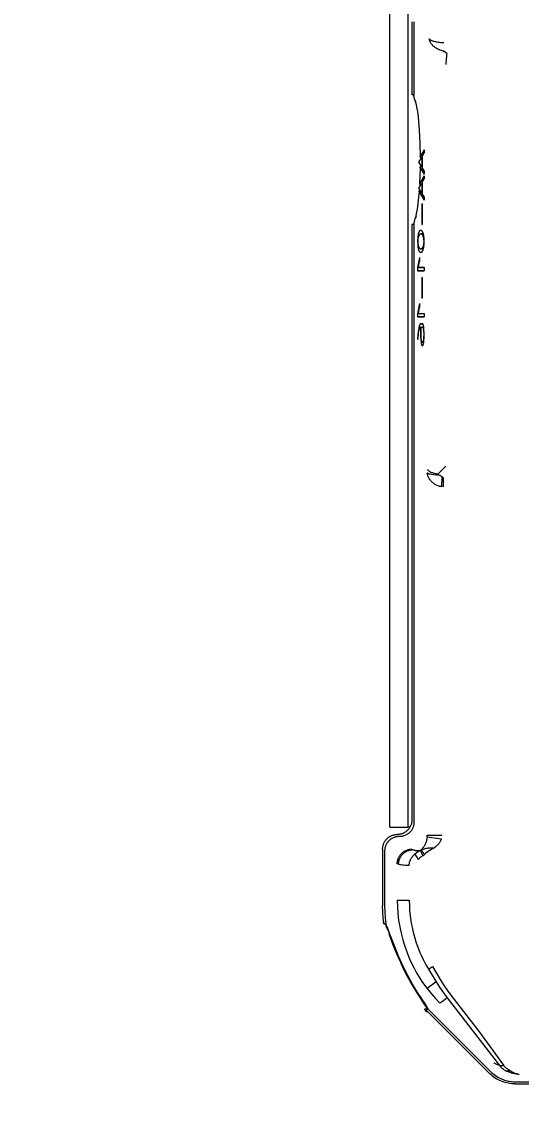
# Model space of a CAD drawing. Header units: millimetres. Extents: x -999 to 4635, y -962 to 3668.
# Drawn here: x 6.9 to 75, y -5.2 to 144.8 of the extents above; entities that cross this region are included whole.
import ezdxf

# ---------------------------------------------------------------- set-up
doc = ezdxf.new("R2010")
doc.units = ezdxf.units.MM
doc.layers.add('GORUNEN', color=7, linetype='Continuous', lineweight=9)
doc.layers.add('OLCU', color=4, linetype='Continuous', lineweight=9)
doc.styles.add('PI3D', font='arial.ttf')
doc.dimstyles.new('PF_MM', dxfattribs={"dimtxt": 40, "dimasz": 32, "dimexe": 24, "dimexo": 20, "dimgap": 14, "dimtad": 1, "dimdec": 1, "dimtxsty": 'PI3D', "dimcen": 2.5, "dimclrd": 4, "dimclre": 4, "dimclrt": 3, "dimazin": 3, "dimtfac": 1, "dimtmove": 0, "dimatfit": 3})

msp = doc.modelspace()

# ---------------------------------------------------------------- linework, layer by layer
at = {"layer": 'GORUNEN'}
for points in [[(57, 35), (57, 329.5)], [(59.5, 35), (59.5, 329.5)], [(60, 144.76), (60, 134.83)], [(60.28, 144.76), (60.28, 134.83)], [(64.29, 140.8), (64.13, 140.84), (63.97, 140.89), (63.81, 140.94), (63.67, 141), (63.55, 141.06), (63.43, 141.12), (63.32, 141.18), (63.22, 141.25), (63.11, 141.32), (63.02, 141.4), (62.93, 141.47), (62.86, 141.53), (62.8, 141.6), (62.74, 141.67), (62.68, 141.74), (62.62, 141.82), (62.58, 141.89), (62.53, 141.96), (62.5, 142.02), (62.47, 142.08), (62.44, 142.14), (62.42, 142.21), (62.4, 142.27), (62.38, 142.34), (62.37, 142.4), (62.36, 142.43), (62.36, 142.47)], [(62.36, 142.47), (62.36, 142.46), (62.37, 142.45), (62.38, 142.44), (62.38, 142.43), (62.39, 142.42), (62.4, 142.41), (62.41, 142.4), (62.42, 142.39), (62.43, 142.38), (62.44, 142.37), (62.46, 142.36), (62.48, 142.34), (62.5, 142.33), (62.53, 142.31), (62.55, 142.3), (62.59, 142.28), (62.63, 142.26), (62.68, 142.24), (62.73, 142.22), (62.81, 142.19), (62.9, 142.16), (63, 142.13), (63.1, 142.1), (63.22, 142.08), (63.37, 142.05), (63.55, 142.02), (63.74, 141.99), (63.93, 141.98), (64.12, 141.97), (64.23, 141.97), (64.34, 141.96)], [(64.29, 140.8), (64.27, 140.8), (64.26, 140.81), (64.25, 140.81), (64.25, 140.81), (64.25, 140.81)], [(64.25, 140.81), (64.25, 140.81), (64.26, 140.8), (64.27, 140.8), (64.28, 140.79), (64.29, 140.78), (64.3, 140.77), (64.31, 140.77), (64.31, 140.76), (64.32, 140.75), (64.32, 140.75), (64.33, 140.74), (64.33, 140.74), (64.33, 140.73), (64.33, 140.73), (64.33, 140.73), (64.34, 140.73), (64.34, 140.72), (64.34, 140.72), (64.34, 140.72), (64.34, 140.72), (64.34, 140.72), (64.34, 140.72), (64.34, 140.72), (64.34, 140.71), (64.34, 140.71)], [(64.34, 140.76), (64.29, 140.8)], [(64.29, 140.8), (64.29, 140.79), (64.29, 140.79), (64.29, 140.79), (64.29, 140.79), (64.29, 140.79), (64.29, 140.79), (64.29, 140.79), (64.29, 140.79), (64.29, 140.79), (64.3, 140.79), (64.3, 140.79), (64.3, 140.79), (64.3, 140.79), (64.3, 140.79), (64.3, 140.79), (64.3, 140.79), (64.3, 140.79), (64.3, 140.79), (64.3, 140.79), (64.3, 140.79), (64.3, 140.79), (64.3, 140.79), (64.3, 140.79), (64.3, 140.79), (64.3, 140.79), (64.3, 140.79), (64.3, 140.79), (64.3, 140.79), (64.3, 140.79), (64.3, 140.79), (64.3, 140.79), (64.3, 140.79), (64.3, 140.79), (64.3, 140.79), (64.3, 140.79), (64.3, 140.79), (64.3, 140.79), (64.3, 140.79), (64.3, 140.79), (64.3, 140.79), (64.3, 140.79), (64.3, 140.79), (64.3, 140.79), (64.3, 140.79), (64.3, 140.79), (64.3, 140.79), (64.3, 140.79), (64.3, 140.79), (64.3, 140.79), (64.3, 140.79), (64.3, 140.79), (64.3, 140.79), (64.3, 140.79), (64.3, 140.79), (64.3, 140.79), (64.3, 140.79), (64.3, 140.79), (64.3, 140.79), (64.3, 140.79), (64.3, 140.79), (64.3, 140.79), (64.3, 140.79), (64.3, 140.79), (64.3, 140.79), (64.3, 140.79), (64.3, 140.79), (64.3, 140.79), (64.3, 140.79), (64.3, 140.79), (64.3, 140.79), (64.3, 140.79), (64.3, 140.79), (64.3, 140.79), (64.3, 140.79), (64.3, 140.79), (64.3, 140.79), (64.3, 140.79), (64.3, 140.79), (64.3, 140.79), (64.3, 140.79), (64.3, 140.79), (64.3, 140.79), (64.3, 140.79), (64.3, 140.79), (64.3, 140.79), (64.3, 140.79), (64.3, 140.79), (64.3, 140.79), (64.3, 140.79), (64.3, 140.79), (64.3, 140.79), (64.3, 140.79), (64.3, 140.79), (64.3, 140.79), (64.3, 140.79), (64.3, 140.79), (64.29, 140.79), (64.29, 140.79), (64.29, 140.79), (64.29, 140.79), (64.29, 140.79), (64.29, 140.79), (64.29, 140.79), (64.29, 140.79), (64.29, 140.79), (64.29, 140.79), (64.29, 140.79), (64.29, 140.79), (64.29, 140.79), (64.29, 140.79), (64.29, 140.79), (64.29, 140.79), (64.29, 140.79), (64.29, 140.79), (64.29, 140.79), (64.29, 140.79), (64.29, 140.79), (64.29, 140.79), (64.29, 140.79), (64.29, 140.79), (64.29, 140.79), (64.29, 140.79), (64.29, 140.79), (64.29, 140.79), (64.29, 140.79), (64.29, 140.79), (64.29, 140.79), (64.29, 140.79), (64.29, 140.79), (64.29, 140.79), (64.29, 140.79), (64.29, 140.79), (64.29, 140.79), (64.29, 140.79), (64.29, 140.79), (64.29, 140.79), (64.29, 140.79), (64.29, 140.79), (64.29, 140.79), (64.29, 140.79), (64.29, 140.79), (64.29, 140.79), (64.29, 140.79), (64.29, 140.79), (64.29, 140.79), (64.29, 140.79), (64.29, 140.79), (64.29, 140.79), (64.29, 140.79), (64.29, 140.79), (64.29, 140.79), (64.29, 140.79), (64.29, 140.79), (64.29, 140.79), (64.3, 140.79), (64.3, 140.79), (64.3, 140.78), (64.31, 140.78), (64.31, 140.77), (64.32, 140.77), (64.32, 140.76), (64.32, 140.75), (64.33, 140.75), (64.33, 140.74), (64.33, 140.73), (64.34, 140.73), (64.34, 140.73), (64.34, 140.72), (64.34, 140.72), (64.34, 140.72), (64.34, 140.72), (64.34, 140.72), (64.34, 140.72), (64.34, 140.72), (64.34, 140.72), (64.34, 140.72), (64.34, 140.72), (64.34, 140.72), (64.34, 140.72), (64.34, 140.72), (64.34, 140.72), (64.34, 140.72), (64.34, 140.72), (64.34, 140.72), (64.34, 140.72), (64.34, 140.72), (64.34, 140.72), (64.34, 140.72), (64.34, 140.72), (64.34, 140.72), (64.34, 140.72), (64.34, 140.71), (64.34, 140.71), (64.34, 140.71), (64.34, 140.71), (64.34, 140.71), (64.34, 140.71), (64.34, 140.71), (64.34, 140.71), (64.34, 140.71), (64.34, 140.71), (64.34, 140.71), (64.34, 140.71), (64.34, 140.71), (64.34, 140.71), (64.34, 140.71), (64.34, 140.71), (64.34, 140.71), (64.34, 140.71), (64.34, 140.71), (64.34, 140.71), (64.34, 140.71), (64.34, 140.71), (64.34, 140.71), (64.34, 140.71), (64.34, 140.71), (64.34, 140.71), (64.34, 140.71), (64.34, 140.71), (64.34, 140.71), (64.34, 140.71), (64.34, 140.71), (64.34, 140.71), (64.34, 140.71), (64.34, 140.71), (64.34, 140.71), (64.34, 140.71), (64.34, 140.71), (64.34, 140.71), (64.34, 140.71), (64.34, 140.71), (64.34, 140.71), (64.34, 140.71), (64.34, 140.71), (64.34, 140.71), (64.34, 140.71), (64.34, 140.71), (64.34, 140.71), (64.34, 140.71), (64.34, 140.71), (64.34, 140.71), (64.34, 140.71), (64.34, 140.71), (64.34, 140.71), (64.34, 140.71), (64.34, 140.71), (64.34, 140.71), (64.34, 140.71), (64.34, 140.71), (64.34, 140.71), (64.34, 140.71), (64.34, 140.71), (64.34, 140.71), (64.34, 140.71), (64.34, 140.71), (64.34, 140.71), (64.34, 140.71), (64.34, 140.71), (64.34, 140.71), (64.34, 140.71), (64.34, 140.71), (64.34, 140.71), (64.34, 140.71), (64.34, 140.71), (64.34, 140.71)], [(64.77, 140.46), (64.56, 140.61), (64.34, 140.76)], [(64.34, 140.71), (64.34, 140.76)], [(64.77, 140.46), (64.73, 140.24), (64.7, 140.01), (64.67, 139.76), (64.65, 139.5), (64.64, 139.23), (64.63, 138.96)], [(60.28, 134.83), (60, 134.83)], [(60.28, 134.83), (60.28, 134.73)], [(60.28, 134.83), (60.28, 134.73)], [(60.28, 134.83), (60.28, 134.83)], [(60.39, 134.14), (60.36, 134.22), (60.34, 134.3), (60.32, 134.38), (60.3, 134.46), (60.29, 134.54), (60.28, 134.62), (60.28, 134.67), (60.28, 134.73)], [(60.56, 133.81), (60.52, 133.88), (60.48, 133.95), (60.44, 134.02), (60.41, 134.08), (60.39, 134.14)], [(60.39, 134.14), (60.42, 134.05), (60.46, 133.93), (60.5, 133.77), (60.56, 133.51), (60.64, 133.14), (60.74, 132.55), (60.84, 131.8), (61, 130.03), (61.09, 128.26), (61.13, 126.38)], [(60.95, 125.66), (61.33, 126.28)], [(61.13, 126.38), (61.13, 126.39), (61.13, 126.39), (61.13, 126.4), (61.13, 126.4), (61.13, 126.41), (61.13, 126.41), (61.13, 126.42), (61.14, 126.42), (61.14, 126.43), (61.14, 126.43), (61.14, 126.44), (61.15, 126.45)], [(61.29, 126.2), (61.26, 126.22), (61.24, 126.23), (61.22, 126.25), (61.2, 126.26), (61.19, 126.27), (61.18, 126.28), (61.17, 126.29), (61.17, 126.29), (61.16, 126.3), (61.15, 126.31), (61.15, 126.31), (61.15, 126.32), (61.14, 126.33), (61.14, 126.33), (61.14, 126.34), (61.13, 126.34), (61.13, 126.35), (61.13, 126.35), (61.13, 126.36), (61.13, 126.36), (61.13, 126.37), (61.13, 126.38), (61.13, 126.38), (61.13, 126.38)], [(61.66, 127.34), (61.15, 126.45)], [(61.4, 126.28), (61.33, 126.28)], [(61.33, 126.28), (61.33, 125.01)], [(61.4, 126.44), (61.66, 126.9)], [(61.4, 126.44), (61.4, 124.91)], [(61.66, 127.34), (61.66, 126.9)], [(61.33, 125.01), (60.95, 125.66)], [(61.12, 124.94), (61.04, 122.69)], [(61.12, 124.94), (61.12, 124.94), (61.12, 124.95), (61.12, 124.95), (61.12, 124.96), (61.12, 124.96), (61.12, 124.97), (61.13, 124.97), (61.13, 124.98), (61.13, 124.98), (61.13, 124.99), (61.14, 124.99), (61.14, 125), (61.14, 125), (61.14, 125), (61.15, 125.01), (61.15, 125.01), (61.16, 125.02), (61.16, 125.02), (61.16, 125.03), (61.17, 125.03), (61.18, 125.04), (61.19, 125.05), (61.19, 125.05), (61.2, 125.06), (61.21, 125.07), (61.23, 125.07), (61.24, 125.08), (61.26, 125.09), (61.28, 125.1)], [(61.14, 124.88), (61.14, 124.88), (61.13, 124.89), (61.13, 124.89), (61.13, 124.9), (61.13, 124.9), (61.12, 124.91), (61.12, 124.91), (61.12, 124.92), (61.12, 124.92), (61.12, 124.93), (61.12, 124.93), (61.12, 124.94), (61.12, 124.94)], [(61.14, 124.88), (61.66, 124.02)], [(61.4, 125.01), (61.33, 125.01)], [(61.66, 124.46), (61.4, 124.91)], [(61.66, 124.46), (61.66, 124.02)], [(61.66, 123.81), (61.07, 122.78)], [(61.4, 122.91), (61.66, 123.37)], [(61.66, 123.81), (61.66, 123.37)], [(60.97, 121.66), (60.81, 120.01), (60.7, 119.24), (60.6, 118.64), (60.51, 118.26), (60.44, 118.02), (60.41, 117.93), (60.39, 117.86)], [(60.95, 122.12), (61.33, 122.75)], [(61.33, 121.48), (60.95, 122.12)], [(60.97, 121.66), (60.97, 121.66), (60.98, 121.67), (60.98, 121.67), (60.98, 121.68), (60.98, 121.68), (60.98, 121.69), (60.98, 121.69), (60.98, 121.7), (60.99, 121.7), (60.99, 121.71), (60.99, 121.71), (60.99, 121.72), (61, 121.72), (61, 121.72), (61, 121.73), (61.01, 121.73), (61.01, 121.74), (61.02, 121.74), (61.02, 121.75), (61.03, 121.76), (61.04, 121.76), (61.05, 121.77), (61.05, 121.78), (61.06, 121.78), (61.08, 121.79), (61.09, 121.8), (61.11, 121.81), (61.12, 121.82), (61.13, 121.82)], [(60.99, 121.59), (60.99, 121.6), (60.99, 121.6), (60.98, 121.61), (60.98, 121.61), (60.98, 121.62), (60.98, 121.62), (60.98, 121.63), (60.98, 121.63), (60.98, 121.64), (60.97, 121.64), (60.97, 121.65), (60.97, 121.65), (60.97, 121.66), (60.97, 121.66)], [(60.99, 121.59), (61.66, 120.49)], [(61.07, 122.78), (61.06, 122.77), (61.06, 122.76), (61.05, 122.75), (61.05, 122.74), (61.05, 122.73), (61.05, 122.73), (61.04, 122.72), (61.04, 122.71), (61.04, 122.7), (61.04, 122.69)], [(61.04, 122.69), (61.04, 122.69), (61.04, 122.68), (61.04, 122.67), (61.04, 122.67), (61.04, 122.66), (61.05, 122.65), (61.05, 122.64), (61.05, 122.64), (61.05, 122.63), (61.05, 122.62), (61.06, 122.62), (61.06, 122.61), (61.06, 122.6), (61.07, 122.59), (61.07, 122.59), (61.08, 122.58), (61.08, 122.57), (61.09, 122.57), (61.09, 122.56), (61.1, 122.55), (61.11, 122.54), (61.12, 122.53), (61.13, 122.52), (61.14, 122.51), (61.15, 122.5), (61.16, 122.5), (61.17, 122.49)], [(61.4, 122.75), (61.33, 122.75)], [(61.33, 122.75), (61.33, 121.48)], [(61.4, 121.48), (61.33, 121.48)], [(61.4, 122.91), (61.4, 121.38)], [(61.33, 119.98), (61.33, 117.14)], [(61.33, 119.98), (61.39, 119.98)], [(61.39, 119.98), (61.33, 119.98)], [(61.39, 119.98), (61.39, 117.14)], [(61.66, 120.92), (61.4, 121.38)], [(61.66, 120.92), (61.66, 120.49)], [(60.28, 117.17), (60, 117.17)], [(60, 117.17), (60, 36)], [(60.39, 117.86), (60.36, 117.78), (60.34, 117.7), (60.32, 117.62), (60.3, 117.54), (60.29, 117.46), (60.28, 117.38), (60.28, 117.33), (60.28, 117.27)], [(60.28, 117.17), (60.28, 117.27)], [(60.28, 117.27), (60.28, 117.17)], [(60.28, 117.17), (60.28, 117.17)], [(60.28, 117.17), (60.28, 35.7)], [(60.56, 118.19), (60.52, 118.12), (60.48, 118.05), (60.44, 117.98), (60.41, 117.92), (60.39, 117.86)], [(61.33, 117.14), (61.39, 117.14)], [(61.39, 117.14), (61.33, 117.14)], [(61.22, 116.35), (61.21, 116.35), (61.2, 116.35), (61.19, 116.35), (61.18, 116.35), (61.17, 116.35), (61.17, 116.34), (61.16, 116.34), (61.15, 116.34), (61.14, 116.34), (61.13, 116.33), (61.12, 116.33), (61.11, 116.32), (61.1, 116.32), (61.09, 116.31), (61.08, 116.31), (61.08, 116.3), (61.07, 116.29), (61.06, 116.29), (61.05, 116.28), (61.04, 116.27), (61.03, 116.26), (61.02, 116.25), (61.01, 116.24), (61, 116.23), (60.99, 116.21), (60.99, 116.2), (60.98, 116.18), (60.97, 116.17), (60.96, 116.15), (60.95, 116.13), (60.93, 116.1), (60.92, 116.07), (60.91, 116.03), (60.9, 115.99), (60.88, 115.95), (60.87, 115.9), (60.86, 115.84), (60.84, 115.75), (60.83, 115.65), (60.81, 115.54), (60.8, 115.37), (60.79, 115.17), (60.78, 115.01), (60.78, 114.85)], [(60.84, 114.84), (60.85, 115.04), (60.86, 115.19), (60.87, 115.31), (60.89, 115.4), (60.91, 115.47), (60.92, 115.54), (60.94, 115.59), (60.95, 115.63), (60.97, 115.67), (60.99, 115.7), (61, 115.73)], [(61, 115.73), (61.02, 115.76), (61.03, 115.78), (61.05, 115.8), (61.06, 115.81), (61.07, 115.83), (61.08, 115.84), (61.09, 115.85), (61.1, 115.86), (61.11, 115.86), (61.12, 115.87), (61.13, 115.88), (61.14, 115.88), (61.15, 115.88), (61.15, 115.89), (61.16, 115.89), (61.17, 115.89), (61.18, 115.9), (61.18, 115.9), (61.19, 115.9), (61.2, 115.9), (61.21, 115.9), (61.21, 115.9), (61.22, 115.9), (61.22, 115.9)], [(61.49, 116.08), (61.47, 116.13), (61.44, 116.17), (61.43, 116.2), (61.41, 116.22), (61.39, 116.24), (61.38, 116.26), (61.37, 116.27), (61.36, 116.28), (61.35, 116.29), (61.34, 116.3), (61.33, 116.31), (61.32, 116.32), (61.31, 116.32), (61.3, 116.33), (61.29, 116.33), (61.28, 116.34), (61.28, 116.34), (61.27, 116.34), (61.26, 116.34), (61.25, 116.34), (61.25, 116.35), (61.24, 116.35), (61.23, 116.35), (61.23, 116.35), (61.22, 116.35)], [(61.22, 115.9), (61.23, 115.9), (61.23, 115.9), (61.24, 115.9), (61.25, 115.9), (61.25, 115.9), (61.26, 115.9), (61.27, 115.89), (61.28, 115.89), (61.28, 115.89), (61.29, 115.89), (61.3, 115.88), (61.3, 115.88), (61.31, 115.87), (61.32, 115.87), (61.32, 115.87), (61.33, 115.86), (61.34, 115.86), (61.34, 115.85), (61.35, 115.84), (61.36, 115.84), (61.37, 115.83), (61.37, 115.82), (61.38, 115.81), (61.39, 115.79), (61.4, 115.78), (61.41, 115.76), (61.43, 115.74), (61.44, 115.72)], [(61.55, 115.9), (61.22, 115.9)], [(61.44, 115.72), (61.46, 115.69), (61.47, 115.66), (61.49, 115.62), (61.5, 115.58), (61.52, 115.54), (61.53, 115.49), (61.54, 115.44), (61.55, 115.4), (61.57, 115.33), (61.58, 115.25), (61.59, 115.15), (61.59, 115.05), (61.6, 114.96), (61.6, 114.86)], [(61.65, 115.32), (61.63, 115.51), (61.61, 115.66), (61.59, 115.77), (61.56, 115.87), (61.54, 115.94), (61.52, 116), (61.51, 116.04), (61.49, 116.08)], [(60.78, 114.85), (60.79, 114.53), (60.8, 114.27), (60.82, 114.07), (60.85, 113.94), (60.87, 113.83), (60.89, 113.75), (60.91, 113.69), (60.92, 113.64), (60.94, 113.6), (60.96, 113.57), (60.97, 113.54), (60.98, 113.52), (61, 113.5), (61.01, 113.48), (61.02, 113.46), (61.03, 113.45), (61.04, 113.44), (61.05, 113.43), (61.07, 113.42), (61.08, 113.41), (61.08, 113.41), (61.09, 113.4), (61.1, 113.39), (61.11, 113.39), (61.12, 113.39), (61.13, 113.38), (61.14, 113.38), (61.15, 113.38), (61.16, 113.37), (61.16, 113.37), (61.17, 113.37), (61.18, 113.37), (61.19, 113.37), (61.2, 113.36), (61.21, 113.36), (61.21, 113.36), (61.22, 113.36)], [(61, 113.97), (60.98, 113.99), (60.97, 114.02), (60.96, 114.06), (60.94, 114.09), (60.93, 114.13), (60.92, 114.16), (60.91, 114.21), (60.9, 114.25), (60.89, 114.29), (60.88, 114.36), (60.86, 114.44), (60.86, 114.52), (60.85, 114.61), (60.85, 114.72), (60.84, 114.84)], [(61.22, 113.81), (61.21, 113.81), (61.2, 113.81), (61.19, 113.81), (61.18, 113.82), (61.17, 113.82), (61.17, 113.82), (61.16, 113.82), (61.15, 113.82), (61.14, 113.83), (61.13, 113.83), (61.13, 113.83), (61.12, 113.84), (61.11, 113.84), (61.1, 113.85), (61.1, 113.85), (61.09, 113.86), (61.08, 113.86), (61.08, 113.87), (61.07, 113.88), (61.06, 113.89), (61.05, 113.89), (61.05, 113.9), (61.04, 113.91), (61.03, 113.92), (61.02, 113.94), (61.01, 113.95), (61, 113.97)], [(61.44, 113.98), (61.43, 113.96), (61.41, 113.94), (61.4, 113.92), (61.39, 113.9), (61.37, 113.89), (61.36, 113.88), (61.35, 113.87), (61.34, 113.86), (61.33, 113.85), (61.33, 113.85), (61.32, 113.84), (61.31, 113.83), (61.3, 113.83), (61.29, 113.83), (61.28, 113.82), (61.28, 113.82), (61.27, 113.82), (61.26, 113.82), (61.25, 113.81), (61.25, 113.81), (61.24, 113.81), (61.23, 113.81), (61.23, 113.81), (61.22, 113.81)], [(61.58, 114.48), (61.56, 114.37), (61.55, 114.28), (61.53, 114.21), (61.51, 114.15), (61.5, 114.1), (61.48, 114.06), (61.46, 114.03), (61.45, 114), (61.44, 113.98)], [(61.49, 113.62), (61.51, 113.67), (61.53, 113.73), (61.55, 113.79), (61.57, 113.87), (61.59, 113.95), (61.61, 114.04), (61.62, 114.15), (61.64, 114.27), (61.65, 114.41), (61.66, 114.6), (61.66, 114.73), (61.67, 114.87)], [(61.6, 114.86), (61.6, 114.72), (61.59, 114.59), (61.58, 114.48)], [(61.67, 114.87), (61.66, 115.07), (61.66, 115.2), (61.65, 115.32)], [(61.04, 112.66), (60.78, 111.27)], [(61.04, 112.66), (61.04, 112.1)], [(61.56, 113.81), (61.22, 113.81)], [(61.22, 113.36), (61.23, 113.36), (61.24, 113.37), (61.25, 113.37), (61.25, 113.37), (61.26, 113.37), (61.27, 113.37), (61.28, 113.37), (61.28, 113.38), (61.29, 113.38), (61.3, 113.38), (61.31, 113.39), (61.31, 113.39), (61.32, 113.39), (61.33, 113.4), (61.34, 113.4), (61.34, 113.41), (61.35, 113.42), (61.36, 113.42), (61.37, 113.43), (61.37, 113.44), (61.38, 113.44), (61.39, 113.45), (61.4, 113.46), (61.4, 113.47), (61.42, 113.49), (61.43, 113.5), (61.44, 113.52), (61.45, 113.54), (61.46, 113.56), (61.47, 113.59), (61.49, 113.62)], [(60.78, 111.27), (60.78, 110.86)], [(61.66, 111.27), (60.78, 111.27)], [(60.9, 111.31), (61.04, 112.1)], [(60.9, 111.31), (61.66, 111.31)], [(61.66, 111.31), (61.66, 110.86)], [(60.78, 110.86), (61.66, 110.86)], [(61.66, 110.86), (60.78, 110.86)], [(61.33, 109.93), (61.33, 107.09)], [(61.33, 109.93), (61.39, 109.93)], [(61.39, 109.93), (61.33, 109.93)], [(61.39, 109.93), (61.39, 107.09)], [(61.33, 107.09), (61.39, 107.09)], [(61.39, 107.09), (61.33, 107.09)], [(61.04, 106.38), (60.78, 104.99)], [(60.78, 104.99), (60.78, 104.58)], [(61.66, 104.99), (60.78, 104.99)], [(60.9, 105.03), (61.04, 105.82)], [(60.9, 105.03), (61.66, 105.03)], [(61.04, 106.38), (61.04, 105.82)], [(61.66, 105.03), (61.66, 104.58)], [(60.78, 104.58), (61.66, 104.58)], [(61.66, 104.58), (60.78, 104.58)], [(61.12, 103.57), (61.11, 103.57), (61.11, 103.56), (61.1, 103.55), (61.09, 103.55), (61.09, 103.54), (61.08, 103.53), (61.08, 103.53), (61.07, 103.52), (61.07, 103.51), (61.06, 103.49), (61.05, 103.48), (61.04, 103.46), (61.03, 103.44), (61.02, 103.42), (61.01, 103.38), (61, 103.35), (60.98, 103.29), (60.97, 103.23), (60.95, 103.13), (60.92, 103.02), (60.89, 102.84), (60.85, 102.52), (60.81, 102.17)], [(61.24, 103.61), (61.21, 103.6), (61.2, 103.6), (61.19, 103.6), (61.18, 103.6), (61.17, 103.6), (61.16, 103.6), (61.16, 103.6), (61.15, 103.59), (61.15, 103.59), (61.14, 103.59), (61.14, 103.59), (61.13, 103.58), (61.13, 103.58), (61.12, 103.58), (61.12, 103.57), (61.12, 103.57)], [(61.24, 103.61), (61.45, 103.61)], [(61.45, 103.61), (61.24, 103.61)], [(61.62, 103.05), (61.6, 103.23), (61.58, 103.35), (61.56, 103.41), (61.55, 103.46), (61.54, 103.49), (61.53, 103.52), (61.52, 103.53), (61.52, 103.55), (61.51, 103.56), (61.51, 103.57), (61.5, 103.57), (61.5, 103.58), (61.49, 103.58), (61.49, 103.58), (61.49, 103.59), (61.48, 103.59), (61.48, 103.59), (61.48, 103.6), (61.48, 103.6), (61.47, 103.6), (61.47, 103.6), (61.47, 103.6), (61.47, 103.6), (61.46, 103.6), (61.46, 103.6), (61.46, 103.6), (61.46, 103.6), (61.46, 103.61), (61.45, 103.61), (61.45, 103.61), (61.45, 103.61), (61.45, 103.61), (61.45, 103.61)], [(61.45, 103.61), (61.45, 103.61)], [(60.81, 102.14), (60.79, 101.95), (60.78, 101.74), (60.78, 101.52)], [(60.81, 102.17), (60.81, 102.14)], [(60.85, 101.52), (60.86, 101.78), (60.87, 101.92), (60.88, 102.06)], [(60.88, 102.06), (60.91, 102.32), (60.95, 102.57)], [(60.95, 102.57), (60.98, 102.76), (60.99, 102.82), (61.01, 102.9), (61.03, 102.96), (61.04, 103), (61.06, 103.03), (61.07, 103.06), (61.08, 103.08), (61.09, 103.09), (61.09, 103.1), (61.1, 103.11), (61.1, 103.12), (61.11, 103.12), (61.11, 103.13), (61.12, 103.13), (61.12, 103.14), (61.13, 103.14), (61.13, 103.14), (61.14, 103.15), (61.14, 103.15), (61.14, 103.15), (61.15, 103.15), (61.15, 103.15), (61.15, 103.15), (61.16, 103.16), (61.16, 103.16), (61.16, 103.16), (61.17, 103.16), (61.17, 103.16), (61.17, 103.16), (61.18, 103.16)], [(61.18, 103.16), (61.18, 102.43)], [(61.25, 103.16), (61.18, 103.16)], [(61.18, 102.43), (61.19, 101.82), (61.21, 101.45), (61.22, 101.28), (61.24, 101.13)], [(61.25, 102.61), (61.25, 103.16)], [(61.25, 103.16), (61.42, 103.16)], [(61.29, 101.43), (61.28, 101.53), (61.26, 101.73), (61.25, 101.99), (61.25, 102.61)], [(61.6, 102.09), (61.59, 101.78), (61.58, 101.56), (61.57, 101.43), (61.56, 101.34), (61.55, 101.3), (61.54, 101.25), (61.53, 101.22), (61.52, 101.19), (61.51, 101.17), (61.5, 101.16), (61.5, 101.15), (61.49, 101.14), (61.48, 101.13), (61.48, 101.12), (61.48, 101.12), (61.47, 101.11), (61.47, 101.11), (61.46, 101.1), (61.46, 101.1), (61.46, 101.1), (61.45, 101.09), (61.45, 101.09), (61.45, 101.09), (61.44, 101.09), (61.44, 101.09), (61.44, 101.09), (61.44, 101.09), (61.43, 101.08), (61.43, 101.08), (61.43, 101.08), (61.42, 101.08), (61.42, 101.08), (61.42, 101.08), (61.42, 101.08), (61.41, 101.08)], [(61.42, 103.16), (61.45, 103.16)], [(61.61, 103.16), (61.45, 103.16)], [(61.45, 103.16), (61.45, 103.16), (61.45, 103.16), (61.46, 103.16), (61.46, 103.16), (61.46, 103.16), (61.46, 103.16), (61.46, 103.16), (61.46, 103.16), (61.46, 103.16), (61.46, 103.16), (61.47, 103.15), (61.47, 103.15), (61.47, 103.15), (61.47, 103.15), (61.47, 103.15), (61.47, 103.15), (61.47, 103.15), (61.48, 103.15), (61.48, 103.15), (61.48, 103.15), (61.48, 103.14), (61.48, 103.14), (61.48, 103.14), (61.49, 103.14), (61.49, 103.14), (61.49, 103.13), (61.49, 103.13), (61.49, 103.13), (61.5, 103.12), (61.5, 103.12), (61.5, 103.11), (61.51, 103.1), (61.51, 103.09), (61.51, 103.08), (61.52, 103.07), (61.52, 103.05), (61.53, 103.03), (61.54, 103), (61.54, 102.96), (61.55, 102.92), (61.56, 102.87)], [(61.61, 103.16), (61.45, 103.16)], [(61.61, 103.16), (61.45, 103.16)], [(61.56, 102.87), (61.58, 102.72), (61.59, 102.55), (61.6, 102.34), (61.6, 102.09)], [(61.66, 102.1), (61.66, 102.44), (61.64, 102.76), (61.62, 103.05)], [(61.65, 101.62), (61.66, 102.1)], [(60.78, 101.52), (60.85, 101.52)], [(60.85, 101.52), (60.78, 101.52)], [(61.24, 101.13), (61.26, 100.97), (61.28, 100.88), (61.29, 100.81), (61.31, 100.77), (61.32, 100.74), (61.32, 100.72), (61.33, 100.71), (61.34, 100.69), (61.34, 100.68), (61.35, 100.68), (61.35, 100.67), (61.36, 100.66), (61.36, 100.66), (61.37, 100.66), (61.37, 100.65), (61.37, 100.65), (61.37, 100.65), (61.38, 100.65), (61.38, 100.64), (61.38, 100.64), (61.39, 100.64), (61.39, 100.64), (61.39, 100.64), (61.39, 100.64), (61.39, 100.64), (61.4, 100.64), (61.4, 100.64), (61.4, 100.64), (61.4, 100.64), (61.41, 100.63), (61.41, 100.63), (61.41, 100.63)], [(61.41, 101.08), (61.41, 101.08), (61.41, 101.08), (61.41, 101.08), (61.41, 101.08), (61.41, 101.08), (61.4, 101.08), (61.4, 101.08), (61.4, 101.08), (61.4, 101.09), (61.4, 101.09), (61.4, 101.09), (61.4, 101.09), (61.39, 101.09), (61.39, 101.09), (61.39, 101.09), (61.39, 101.09), (61.39, 101.09), (61.39, 101.09), (61.38, 101.1), (61.38, 101.1), (61.38, 101.1), (61.38, 101.1), (61.38, 101.1), (61.37, 101.11), (61.37, 101.11), (61.37, 101.11), (61.37, 101.12), (61.36, 101.12), (61.36, 101.13), (61.36, 101.13), (61.35, 101.14), (61.35, 101.15), (61.35, 101.16), (61.34, 101.18), (61.33, 101.2), (61.33, 101.22), (61.32, 101.26), (61.31, 101.3), (61.3, 101.36), (61.29, 101.43)], [(61.41, 100.63), (61.41, 100.64), (61.42, 100.64), (61.42, 100.64), (61.43, 100.64), (61.43, 100.64), (61.43, 100.64), (61.44, 100.64), (61.44, 100.64), (61.44, 100.64), (61.45, 100.64), (61.45, 100.65), (61.45, 100.65), (61.46, 100.65), (61.46, 100.65), (61.46, 100.65), (61.47, 100.66), (61.47, 100.66), (61.47, 100.66), (61.48, 100.67), (61.48, 100.67), (61.48, 100.67), (61.49, 100.68), (61.49, 100.68), (61.49, 100.69), (61.5, 100.69), (61.5, 100.7), (61.51, 100.71), (61.51, 100.72), (61.52, 100.73), (61.53, 100.75), (61.53, 100.77), (61.54, 100.78), (61.55, 100.81), (61.56, 100.85), (61.57, 100.88), (61.58, 100.92), (61.59, 100.99), (61.6, 101.06), (61.62, 101.18), (61.63, 101.33), (61.64, 101.47), (61.65, 101.62)], [(61.61, 101.08), (61.41, 101.08)], [(64.63, 84.22), (63.55, 83.14)], [(64.06, 81.4), (63.96, 81.42), (63.85, 81.44), (63.75, 81.46), (63.65, 81.49), (63.56, 81.53), (63.46, 81.57), (63.36, 81.61), (63.27, 81.66), (63.18, 81.71), (63.09, 81.76), (63.01, 81.82), (62.93, 81.88), (62.85, 81.94), (62.77, 82.01), (62.7, 82.08), (62.63, 82.15), (62.57, 82.22), (62.51, 82.3), (62.45, 82.37), (62.39, 82.45), (62.34, 82.53), (62.3, 82.61), (62.25, 82.7), (62.22, 82.78), (62.18, 82.87), (62.15, 82.95), (62.13, 83.04), (62.1, 83.13), (62.09, 83.2), (62.08, 83.27)], [(63.78, 82.94), (63.36, 82.98), (62.98, 83.02), (62.68, 83.07), (62.49, 83.11), (62.37, 83.14), (62.31, 83.16), (62.25, 83.18), (62.2, 83.2), (62.17, 83.21), (62.14, 83.23), (62.12, 83.24), (62.11, 83.25), (62.09, 83.26), (62.09, 83.26), (62.08, 83.27)], [(63.55, 83.14), (63.38, 83.16), (63.22, 83.18), (63.07, 83.21), (62.94, 83.24), (62.83, 83.28), (62.73, 83.31), (62.64, 83.35), (62.57, 83.38), (62.51, 83.41), (62.45, 83.45), (62.41, 83.48), (62.36, 83.51), (62.33, 83.53), (62.3, 83.56), (62.27, 83.58), (62.25, 83.6), (62.23, 83.62), (62.22, 83.64), (62.2, 83.66), (62.19, 83.68), (62.18, 83.7), (62.17, 83.72), (62.16, 83.73), (62.16, 83.74)], [(63.78, 82.94), (63.72, 82.99), (63.66, 83.03), (63.61, 83.08), (63.58, 83.11), (63.55, 83.14)], [(64.14, 82.71), (64.09, 82.74), (63.94, 82.84), (63.78, 82.94)], [(64.06, 81.4), (64.14, 82.71)], [(64.26, 82.65), (64.14, 82.71)], [(64.26, 82.65), (64.26, 81.4)], [(60, 36), (60, 35.9), (59.99, 35.81), (59.98, 35.71), (59.96, 35.62), (59.94, 35.53), (59.92, 35.44), (59.89, 35.34), (59.86, 35.25), (59.82, 35.17), (59.78, 35.08), (59.73, 35), (59.68, 34.92), (59.63, 34.84), (59.57, 34.76), (59.51, 34.69), (59.44, 34.62), (59.38, 34.55), (59.31, 34.49), (59.23, 34.43), (59.16, 34.37), (59.08, 34.31), (59, 34.27), (58.91, 34.22), (58.83, 34.18), (58.74, 34.14), (58.65, 34.11), (58.56, 34.08), (58.47, 34.05), (58.37, 34.03), (58.28, 34.02), (58.18, 34.01), (58.09, 34), (58, 34)], [(57, 35), (59.5, 35)], [(60.28, 35.7), (60.28, 35.6), (60.27, 35.51), (60.26, 35.42), (60.25, 35.32), (60.23, 35.23), (60.2, 35.14), (60.17, 35.05), (60.14, 34.96), (60.1, 34.87), (60.06, 34.79), (60.02, 34.71), (59.97, 34.63), (59.92, 34.55), (59.86, 34.47), (59.8, 34.4), (59.73, 34.33), (59.67, 34.26), (59.6, 34.2), (59.52, 34.14), (59.45, 34.08), (59.37, 34.03), (59.29, 33.98), (59.21, 33.94), (59.12, 33.89), (59.03, 33.86), (58.94, 33.83), (58.85, 33.8), (58.76, 33.77), (58.67, 33.75), (58.58, 33.74), (58.48, 33.73), (58.39, 33.72), (58.3, 33.72)], [(59.73, 35), (59.5, 35)], [(56, 32), (56, 32.1), (56.01, 32.19), (56.02, 32.29), (56.04, 32.38), (56.06, 32.47), (56.08, 32.56), (56.11, 32.66), (56.14, 32.75), (56.18, 32.83), (56.22, 32.92), (56.27, 33), (56.32, 33.08), (56.37, 33.16), (56.43, 33.24), (56.49, 33.31), (56.56, 33.38), (56.62, 33.45), (56.69, 33.51), (56.77, 33.57), (56.84, 33.63), (56.92, 33.69), (57, 33.73), (57.09, 33.78), (57.17, 33.82), (57.26, 33.86), (57.35, 33.89), (57.44, 33.92), (57.53, 33.95), (57.63, 33.97), (57.72, 33.98), (57.82, 33.99), (57.91, 34), (58, 34)], [(58.26, 33.72), (58.17, 33.72), (58.07, 33.71), (57.98, 33.7), (57.89, 33.68), (57.79, 33.66), (57.7, 33.64), (57.61, 33.61), (57.52, 33.58), (57.44, 33.54), (57.35, 33.5), (57.27, 33.45), (57.19, 33.41), (57.11, 33.35), (57.03, 33.3), (56.96, 33.24), (56.89, 33.17), (56.82, 33.11), (56.76, 33.04), (56.7, 32.96), (56.64, 32.89), (56.59, 32.81), (56.54, 32.73), (56.5, 32.64), (56.46, 32.56), (56.42, 32.47), (56.39, 32.38), (56.36, 32.29), (56.33, 32.2), (56.32, 32.11), (56.3, 32.01), (56.29, 31.92), (56.28, 31.83), (56.28, 31.74)], [(58.3, 33.72), (58.26, 33.72)], [(62.07, 33.66), (62.05, 33.52), (62.03, 33.39), (62, 33.26), (61.97, 33.14), (61.93, 33.01), (61.89, 32.9), (61.84, 32.79), (61.8, 32.68), (61.75, 32.58), (61.7, 32.48), (61.65, 32.39), (61.6, 32.31), (61.55, 32.24), (61.51, 32.18), (61.46, 32.12), (61.41, 32.06), (61.36, 32), (61.32, 31.95), (61.28, 31.91), (61.24, 31.87)], [(62.07, 33.66), (62.07, 33.74), (62.08, 33.82), (62.08, 33.9)], [(62.07, 33.66), (64.03, 33.42)], [(62.08, 33.9), (64.06, 33.9)], [(62.96, 32.16), (63.07, 32.24), (63.18, 32.31), (63.29, 32.4), (63.4, 32.48), (63.49, 32.57), (63.57, 32.65), (63.65, 32.73), (63.72, 32.81), (63.77, 32.89), (63.82, 32.96), (63.86, 33.02), (63.9, 33.09), (63.93, 33.16), (63.96, 33.22), (63.99, 33.28), (64.01, 33.34), (64.02, 33.38), (64.03, 33.42)], [(56, 32), (56, 24.28)], [(56.28, 31.74), (56.28, 24.32)], [(58, 30.02), (58, 30.12), (58.01, 30.21), (58.02, 30.31), (58.04, 30.41), (58.06, 30.5), (58.09, 30.58), (58.11, 30.66), (58.14, 30.74), (58.18, 30.82), (58.21, 30.89), (58.25, 30.97), (58.3, 31.05), (58.35, 31.12), (58.4, 31.19), (58.45, 31.26), (58.51, 31.33), (58.57, 31.4), (58.64, 31.46), (58.7, 31.52), (58.77, 31.57), (58.84, 31.63), (58.92, 31.68), (58.99, 31.72), (59.07, 31.77), (59.15, 31.81), (59.22, 31.84), (59.3, 31.87), (59.38, 31.9), (59.46, 31.93), (59.54, 31.95), (59.62, 31.97), (59.7, 31.98), (59.78, 31.99), (59.86, 32), (59.92, 32), (59.98, 32)], [(58.17, 29.96), (58.18, 30.05), (58.19, 30.15), (58.2, 30.24), (58.22, 30.34), (58.25, 30.44), (58.28, 30.53), (58.31, 30.63), (58.35, 30.73), (58.4, 30.82), (58.44, 30.91), (58.49, 30.98), (58.53, 31.06), (58.58, 31.13), (58.64, 31.2), (58.69, 31.26), (58.75, 31.33), (58.81, 31.39), (58.88, 31.45), (58.94, 31.5), (59.01, 31.56), (59.08, 31.61), (59.15, 31.65), (59.23, 31.69), (59.3, 31.73), (59.38, 31.77), (59.45, 31.8), (59.53, 31.83), (59.6, 31.86), (59.68, 31.88), (59.76, 31.9), (59.83, 31.91), (59.91, 31.92), (59.98, 31.93), (60.03, 31.94), (60.08, 31.94)], [(61.11, 31.8), (61.04, 31.79), (60.97, 31.78), (60.91, 31.77), (60.85, 31.77), (60.79, 31.76), (60.74, 31.76), (60.69, 31.77), (60.63, 31.77), (60.59, 31.78), (60.54, 31.78), (60.49, 31.79), (60.45, 31.8), (60.41, 31.81), (60.37, 31.82), (60.33, 31.83), (60.27, 31.85), (60.23, 31.87), (60.18, 31.88), (60.14, 31.9), (60.11, 31.92), (60.08, 31.94)], [(61.11, 31.8), (60.9, 31.69), (60.79, 31.62), (60.64, 31.52), (60.52, 31.43), (60.4, 31.33)], [(61.11, 31.8), (61.15, 31.82), (61.2, 31.85), (61.24, 31.87)], [(61.11, 31.8), (61.11, 31.8), (61.11, 31.8), (61.12, 31.79), (61.12, 31.78), (61.13, 31.78), (61.14, 31.76), (61.15, 31.74), (61.17, 31.71), (61.2, 31.66), (61.25, 31.56), (61.36, 31.35), (61.47, 31.09)], [(62.96, 32.16), (62.66, 32.16), (62.41, 32.14), (62.19, 32.12), (62.06, 32.1), (61.91, 32.07), (61.78, 32.04), (61.65, 32.01), (61.53, 31.97), (61.42, 31.94), (61.33, 31.9), (61.24, 31.87)], [(61.24, 31.87), (61.24, 31.86), (61.25, 31.86), (61.25, 31.86), (61.26, 31.86), (61.26, 31.85), (61.27, 31.85), (61.27, 31.84), (61.28, 31.83), (61.3, 31.82), (61.31, 31.8), (61.33, 31.78), (61.35, 31.75), (61.38, 31.71), (61.43, 31.64), (61.5, 31.55), (61.58, 31.4), (61.67, 31.25)], [(62.96, 32.16), (62.44, 31.83), (62.08, 31.58), (61.86, 31.41), (61.67, 31.25)], [(62.96, 32.16), (62.96, 32.16), (62.96, 32.16), (62.96, 32.16), (62.96, 32.16), (62.96, 32.16), (62.96, 32.16), (62.96, 32.16), (62.96, 32.16), (62.96, 32.16), (62.96, 32.16), (62.96, 32.16), (62.96, 32.16), (62.96, 32.16), (62.96, 32.16), (62.96, 32.16), (62.96, 32.16), (62.96, 32.16)], [(58.17, 29.96), (58.11, 29.98), (58.07, 29.99), (58.04, 30), (58.02, 30.01), (58.01, 30.02), (58, 30.02)], [(59.64, 29.83), (59.64, 29.9), (59.64, 29.97), (59.65, 30.04), (59.66, 30.11), (59.68, 30.19), (59.69, 30.26), (59.71, 30.33), (59.74, 30.4), (59.76, 30.47), (59.79, 30.54), (59.82, 30.61), (59.86, 30.68), (59.89, 30.74), (59.93, 30.8), (59.97, 30.87), (60.01, 30.93), (60.06, 30.98), (60.1, 31.04), (60.15, 31.09), (60.2, 31.15), (60.25, 31.2), (60.31, 31.26), (60.35, 31.3), (60.4, 31.33)], [(60.4, 31.33), (60.83, 30.59)], [(61.47, 31.09), (61.19, 30.89), (61.04, 30.78), (60.94, 30.69), (60.89, 30.64), (60.83, 30.59)], [(61.47, 31.09), (61.54, 31.14), (61.61, 31.19), (61.67, 31.25)], [(58.17, 29.96), (58.26, 29.94), (58.37, 29.91), (58.5, 29.89), (58.65, 29.87), (58.86, 29.85), (59.14, 29.83), (59.38, 29.83), (59.64, 29.83)], [(56.15, 21.82), (56.07, 22.64), (56.02, 23.46), (56, 24.28)], [(56.28, 24.32), (56.3, 23.48), (56.35, 22.65), (56.44, 21.82)], [(58, 25.03), (58.02, 24.13), (58.08, 23.23), (58.19, 22.32), (58.33, 21.42), (58.52, 20.53), (58.75, 19.64), (59.02, 18.76), (59.33, 17.89), (59.69, 17.04), (59.99, 16.38), (60.31, 15.76), (60.64, 15.15), (61, 14.56), (61.37, 13.98), (61.72, 13.48), (62.08, 12.99)], [(58, 25.03), (59.64, 25.03)], [(59.64, 25.03), (59.66, 24.21), (59.69, 23.71), (59.73, 23.21), (59.8, 22.6), (59.91, 21.92), (60.01, 21.38), (60.12, 20.87), (60.25, 20.37), (60.39, 19.87), (60.54, 19.38), (60.71, 18.89), (60.89, 18.4), (61.09, 17.92), (61.3, 17.44), (61.53, 16.97), (61.76, 16.51), (62, 16.08), (62.24, 15.66)], [(56.11, 22.15), (56.15, 21.82)], [(56.15, 21.82), (56.11, 22.15)], [(56.15, 21.82), (56.44, 21.82)], [(56.44, 21.82), (56.46, 21.78)], [(58.81, 16), (58.17, 17.43), (57.61, 18.81), (57.01, 20.42), (56.66, 21.34), (56.55, 21.6), (56.49, 21.71), (56.44, 21.82)], [(56.51, 21.46), (56.51, 21.67)], [(56.74, 20.9), (56.51, 21.46)], [(56.51, 21.46), (56.74, 20.9)], [(56.74, 20.9), (57.56, 18.68), (58.12, 17.29), (58.71, 16)], [(58.04, 17.49), (57.41, 19.07), (56.91, 20.44)], [(58.71, 16), (58.53, 16.38)], [(58.71, 16), (59.34, 14.75), (59.99, 13.59), (60.65, 12.51)], [(62.04, 10.34), (61.92, 10.54), (61.78, 10.77), (60.57, 12.65), (59.75, 14.01), (59.23, 14.97), (58.71, 16)], [(62.14, 10.34), (62.03, 10.54), (61.83, 10.85), (60.78, 12.47), (60.09, 13.6), (59.43, 14.77), (58.81, 16)], [(62.24, 15.66), (62.81, 16)], [(62.24, 15.66), (63.29, 13.92)], [(62.81, 16), (63.83, 14.24)], [(63.29, 13.92), (62.08, 12.99)], [(63.29, 13.92), (63.77, 13.17), (64.28, 12.44), (64.82, 11.74)], [(63.83, 14.24), (64.3, 13.49), (64.79, 12.77), (65.31, 12.08)], [(60.65, 12.51), (61.46, 11.27), (61.83, 10.7), (61.95, 10.5), (62.04, 10.34)], [(62.08, 12.99), (62.62, 12.31), (63.19, 11.65), (63.78, 11.02)], [(65.31, 12.08), (69.19, 7.04), (72.47, 2.55)], [(64.82, 11.74), (64.34, 11.36), (64.15, 11.23), (64.03, 11.15), (63.95, 11.1), (63.9, 11.07), (63.87, 11.05), (63.84, 11.04), (63.81, 11.03), (63.8, 11.03), (63.78, 11.02)], [(64.82, 11.74), (71.92, 2.53)], [(62.11, 10.18), (61.72, 10.18)], [(61.72, 10.18), (62.05, 9.85)], [(62.05, 9.85), (61.72, 10.18)], [(61.82, 10.18), (62.21, 10.18)], [(61.86, 10.14), (61.82, 10.18)], [(61.86, 10.14), (61.84, 10.16)], [(61.86, 10.14), (70.54, 1.46)], [(62.15, 9.85), (61.86, 10.14)], [(62.04, 10.34), (62.07, 10.28), (62.09, 10.23), (62.11, 10.18)], [(62.15, 9.85), (62.05, 9.85)], [(62.21, 10.18), (62.19, 10.23), (62.17, 10.28), (62.14, 10.34)], [(62.15, 9.85), (62.15, 9.85)], [(62.21, 10.18), (70.67, 1.73)], [(70.67, 1.73), (70.84, 1.57), (71.02, 1.41), (71.2, 1.27), (71.39, 1.13), (71.59, 1), (71.8, 0.89), (71.96, 0.8), (72.12, 0.73), (72.28, 0.65), (72.45, 0.59), (72.61, 0.53), (72.78, 0.48), (72.95, 0.43), (73.12, 0.39), (73.3, 0.36), (73.47, 0.33), (73.65, 0.31), (73.83, 0.29), (74, 0.28), (74.17, 0.28)], [(71.92, 2.53), (71.81, 2.56), (71.69, 2.6), (71.58, 2.64), (71.47, 2.69), (71.37, 2.74), (71.28, 2.79), (71.21, 2.83), (71.14, 2.88)], [(71.92, 2.53), (71.95, 2.52), (71.98, 2.51), (72.01, 2.51), (72.04, 2.5), (72.07, 2.5), (72.11, 2.5), (72.14, 2.5), (72.17, 2.5), (72.21, 2.5), (72.24, 2.5), (72.27, 2.51), (72.31, 2.51), (72.34, 2.52), (72.38, 2.53), (72.41, 2.53), (72.44, 2.54), (72.47, 2.55)], [(71.92, 2.53), (71.98, 2.45), (72.04, 2.38), (72.11, 2.31), (72.18, 2.24), (72.25, 2.17), (72.33, 2.11), (72.41, 2.04), (72.49, 1.98), (72.58, 1.92), (72.68, 1.87), (72.77, 1.82), (72.87, 1.76)], [(72.47, 2.55), (72.51, 2.49), (72.56, 2.42), (72.61, 2.36), (72.67, 2.31), (72.73, 2.25), (72.79, 2.19), (72.86, 2.14), (72.92, 2.09), (73, 2.04), (73.07, 1.99), (73.15, 1.95), (73.23, 1.9)], [(72.87, 1.76), (72.89, 1.76), (72.9, 1.76), (72.91, 1.76), (72.93, 1.76), (72.94, 1.77), (72.95, 1.77), (72.97, 1.77), (72.98, 1.77), (73, 1.78), (73.01, 1.78), (73.03, 1.79), (73.04, 1.79), (73.06, 1.8), (73.07, 1.81), (73.09, 1.81), (73.11, 1.82), (73.13, 1.84), (73.15, 1.85), (73.18, 1.87), (73.2, 1.88), (73.21, 1.89), (73.23, 1.9)], [(72.87, 1.76), (72.97, 1.72), (73.07, 1.68)], [(73.07, 1.68), (73.08, 1.68), (73.09, 1.68), (73.1, 1.68), (73.11, 1.68), (73.13, 1.68), (73.14, 1.69), (73.15, 1.69), (73.16, 1.69), (73.17, 1.69), (73.18, 1.7), (73.19, 1.7), (73.21, 1.71), (73.22, 1.71), (73.23, 1.72), (73.25, 1.73), (73.27, 1.74), (73.29, 1.75), (73.31, 1.77), (73.32, 1.78), (73.34, 1.79), (73.36, 1.81), (73.38, 1.83)], [(73.07, 1.68), (73.3, 1.59), (73.53, 1.52), (73.75, 1.46), (73.98, 1.41), (74.22, 1.36), (74.41, 1.34), (74.6, 1.32)], [(73.23, 1.9), (73.31, 1.87), (73.38, 1.83)], [(73.38, 1.83), (73.53, 1.73), (73.66, 1.65), (73.78, 1.59), (73.9, 1.53), (74.02, 1.48), (74.14, 1.44), (74.26, 1.4), (74.38, 1.36), (74.49, 1.34), (74.54, 1.33), (74.6, 1.32)], [(74.07, 0), (73.83, 0.01), (73.59, 0.02), (73.36, 0.05), (73.12, 0.09), (72.89, 0.14), (72.66, 0.2), (72.43, 0.28), (72.21, 0.36), (71.99, 0.45), (71.77, 0.56), (71.57, 0.67), (71.36, 0.8), (71.16, 0.93), (70.97, 1.07), (70.79, 1.23), (70.66, 1.34), (70.54, 1.46)], [(74.07, 0), (78.5, 0)], [(74.17, 0.28), (78.24, 0.28)]]:
    msp.add_lwpolyline(points, dxfattribs=at)

# ---------------------------------------------------------------- dimensions: what is measured, and where the dimension line sits
at = {"layer": 'OLCU'}
msp.add_linear_dim(base=(0, -160), p1=(0, 0), p2=(234, 0), dimstyle='PF_MM', dxfattribs=at).render()

doc.saveas('drawing.dxf')
